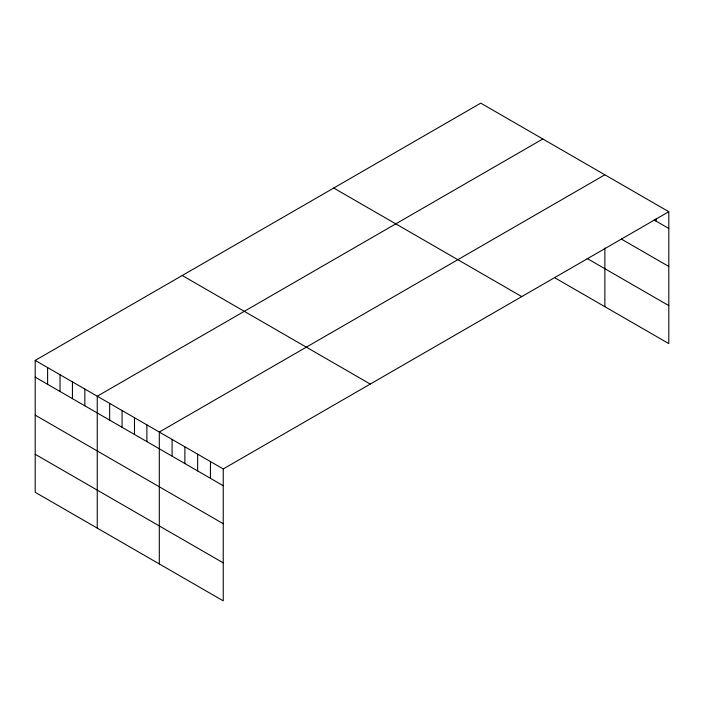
<?xml version="1.0" encoding="UTF-8"?>
<svg xmlns="http://www.w3.org/2000/svg" width="704" height="704" viewBox="0 0 704 704"><rect width="100%" height="100%" fill="white"/><g stroke="black" fill="none" stroke-linecap="round" stroke-linejoin="round"><path stroke-width="1.06" d="M35.2 360.395L223.238 468.952L223.238 600.855L35.2 492.29L35.2 360.395L480.762 103.145L668.8 211.71L668.8 343.605L555.227 278.036M542.819 138.978L97.249 396.22L97.249 528.114M604.868 174.803L159.306 432.045L159.306 563.939M223.238 468.952L668.8 211.71M654.183 220.026L668.8 228.466M621.306 239.043L668.8 266.464M587.136 258.465L668.8 305.606M333.731 188.038L521.761 296.604M182.239 275.502L370.269 384.067M35.2 377.15L223.238 485.707M35.2 415.14L223.238 523.706M35.2 454.291L223.238 562.857M656.014 218.988L656.014 221.082M604.868 248.037L604.868 306.698M210.452 461.569L210.452 478.324M197.666 454.194L197.666 470.941M184.879 446.811L184.879 463.566M172.093 439.428L172.093 456.183M146.89 424.882L146.89 441.637M134.482 417.71L134.482 434.465M122.074 410.546L122.074 427.302M109.666 403.383L109.666 420.138M84.841 389.057L84.841 405.803M72.433 381.885L72.433 398.64M60.025 374.722L60.025 391.477M47.608 367.558L47.608 384.314"/></g></svg>
